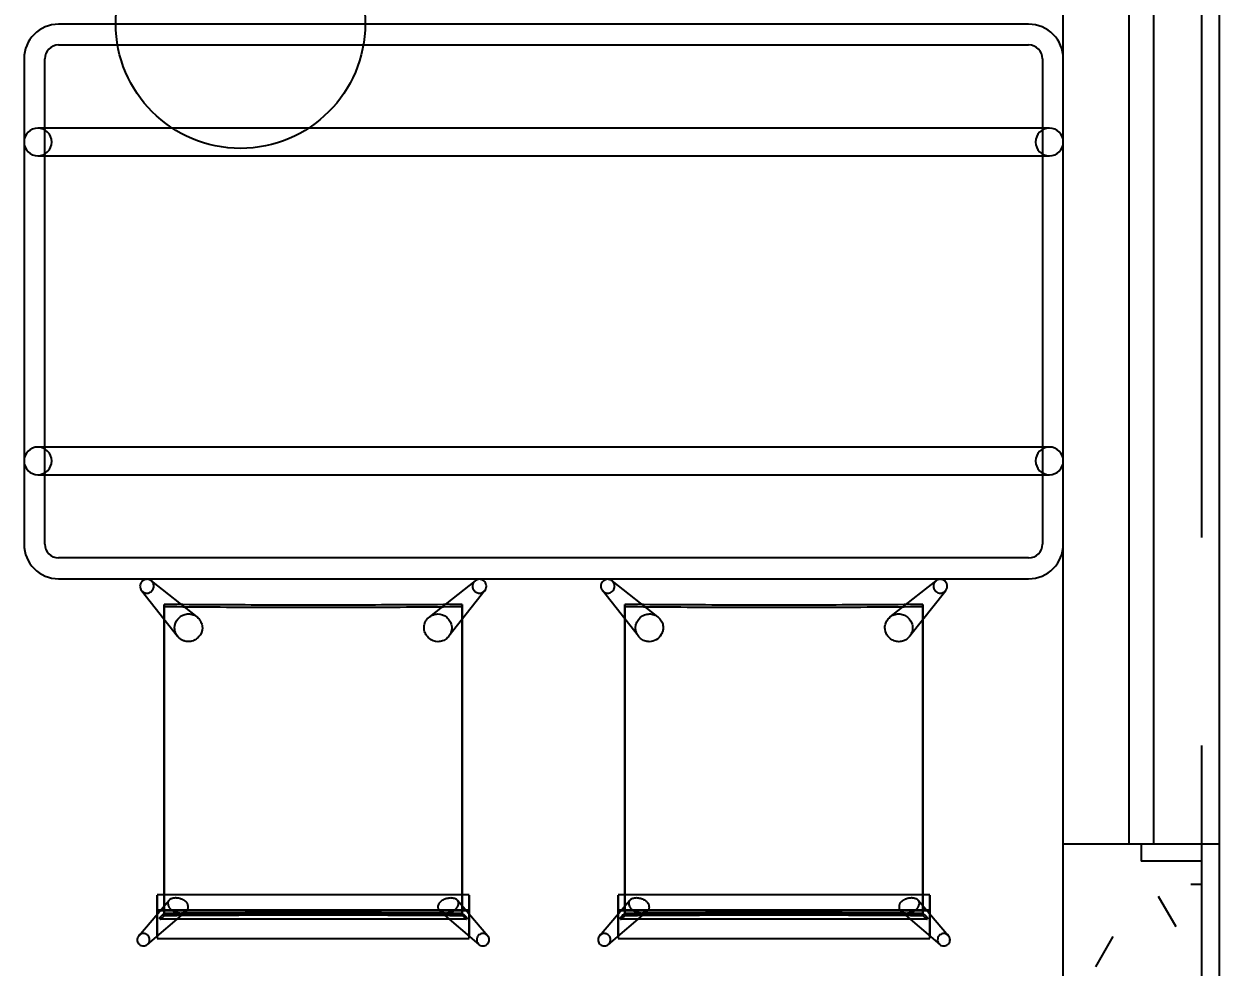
# Model space of a CAD drawing. Header units: millimetres. Extents: x -92759 to 184353, y -15225 to 86714.
# Drawn here: x 88601 to 90326, y 72680 to 74041 of the extents above; entities that cross this region are included whole.
import ezdxf

# ---------------------------------------------------------------- set-up
doc = ezdxf.new("R2010")
doc.units = ezdxf.units.MM
doc.linetypes.add('IDA - Grid Line', pattern=[2100, 1200, -300, 300, -300])
for name, color, linetype in [('0-1', 9, 'Continuous'), ('A-_--------_-3', 8, 'Continuous'), ('A-_FURT----_E', 9, 'Continuous'), ('A-_WALL----_E', 8, 'Continuous'), ('A-_WALL----_H', 8, 'Continuous'), ('A-_WALL----_H-1', 9, 'Continuous'), ('A-_WIND----_E', 8, 'Continuous'), ('E-legend', 1, 'Continuous'), ('M-_SANIFIXR_E', 9, 'Continuous')]:
    doc.layers.add(name, color=color, linetype=linetype)
doc.layers.add('S-_ANOTGRID_E-1', color=9, linetype='IDA - Grid Line', true_color=0x808080)
doc.styles.add('Simplex', font='simplex_.ttf', dxfattribs={"width": 0.7, "height": 450})

# ---------------------------------------------------------------- blocks, each defined once
blk = doc.blocks.new('IDA - Casement w Top Hung - 1 Panel - 1600L X 1800H - B8-AW08-10169639-BLK8_RHH_2ND STOREY PLAN')
at = {"layer": 'A-_WIND----_E'}
for p, q in [((-800, 17.5), (800, 17.5)), ((-800, 17.5), (-800, -17.5)), ((800, 17.5), (800, -17.5)), ((800, -17.5), (-800, -17.5))]:
    blk.add_line(p, q, dxfattribs=at)
blk = doc.blocks.new('staff dining room')
at = {"layer": 'A-_--------_-3', "color": 8}
for p, q in [((19021, 960.9), (17621, 960.9)), ((17621, 930.9), (19021, 930.9)), ((17571, 910.9), (17571, 210.9)), ((17601, 210.9), (17601, 910.9)), ((19041, 910.9), (19041, 210.9)), ((19071, 210.9), (19071, 910.9)), ((19011, 810.9), (17631, 810.9)), ((17631, 770.9), (19011, 770.9)), ((19011, 350.9), (17631, 350.9)), ((17631, 310.9), (19011, 310.9)), ((19021, 190.9), (17621, 190.9)), ((17621, 160.9), (19021, 160.9))]:
    blk.add_line(p, q, dxfattribs=at)
at = {"layer": 'A-_--------_-3', "color": 8, "flags": 128}
for points in [[(17631, 810.9), (17612.2, 810.9), (17597.8, 810.9), (17591.2, 810.9), (17591, 810.9)], [(19051, 810.9), (19046.3, 810.9), (19033.4, 810.9), (19015.2, 810.9), (19011, 810.9)], [(17591, 770.9), (17595.6, 770.9), (17608.5, 770.9), (17626.7, 770.9), (17631, 770.9)], [(19011, 770.9), (19029.7, 770.9), (19044.1, 770.9), (19050.7, 770.9), (19051, 770.9)], [(17631, 350.9), (17612.2, 350.9), (17597.8, 350.9), (17591.2, 350.9), (17591, 350.9)], [(19051, 350.9), (19046.3, 350.9), (19033.4, 350.9), (19015.2, 350.9), (19011, 350.9)], [(17591, 310.9), (17595.6, 310.9), (17608.5, 310.9), (17626.7, 310.9), (17631, 310.9)], [(19011, 310.9), (19029.7, 310.9), (19044.1, 310.9), (19050.7, 310.9), (19051, 310.9)]]:
    blk.add_lwpolyline(points, dxfattribs=at)
at = {"layer": 'A-_--------_-3', "color": 8}
for centre, radius, start, end in [((17621, 910.9), 50, 90, 180), ((19021, 910.9), 50, 0, 90), ((17621, 910.9), 20, 90, 180), ((19021, 910.9), 20, 0, 90), ((17591, 790.9), 20, 90, 270), ((17591, 790.9), 20, 270, 90), ((19051, 790.9), 20, 90, 270), ((19051, 790.9), 20, 270, 90), ((17591, 330.9), 20, 90, 270), ((17591, 330.9), 20, 270, 90), ((19051, 330.9), 20, 90, 270), ((19051, 330.9), 20, 270, 90), ((17621, 210.9), 50, 180, 270), ((17621, 210.9), 20, 180, 270), ((19021, 210.9), 20, 270, 0), ((19021, 210.9), 50, 270, 0)]:
    blk.add_arc(centre, radius, start, end, dxfattribs=at)
at = {"layer": 'A-_FURT----_E', "color": 8}
for p, q in [((17754.5, 158), (17820.6, 105.8)), ((18222.2, 157.9), (18156.1, 105.8)), ((18485.8, 105.8), (18419.7, 157.9)), ((18821.3, 105.8), (18887.4, 158)), ((17740.5, 143.9), (17792.7, 77.8)), ((18236.3, 144), (18184.1, 77.9)), ((18457.8, 77.9), (18405.7, 144)), ((18849.2, 77.8), (18901.4, 143.9)), ((17773.5, 123.7), (17773.5, 120.8)), ((18203.5, 120.8), (18203.5, 123.7)), ((18438.4, 123.7), (18438.4, 120.8)), ((18868.4, 120.8), (18868.4, 123.7)), ((17736.5, -354.1), (17780.3, -303)), ((18213.4, -294.9), (17763.4, -294.9)), ((17763.4, -300.5), (17763.4, -295.5)), ((17763.4, -295.5), (17763.4, -335.8)), ((17763.4, -312.6), (17763.4, -300.5)), ((18196.5, -303), (18240.2, -354.1)), ((18213.4, -295.5), (18213.4, -300.5)), ((18213.4, -335.8), (18213.4, -295.5)), ((18213.4, -300.5), (18213.4, -312.6)), ((18401.7, -354.1), (18445.4, -303)), ((18878.5, -294.9), (18428.5, -294.9)), ((18428.5, -300.5), (18428.5, -295.5)), ((18428.5, -295.5), (18428.5, -335.8)), ((18428.5, -312.6), (18428.5, -300.5)), ((18861.6, -303), (18905.4, -354.1)), ((18878.5, -295.5), (18878.5, -300.5)), ((18878.5, -335.8), (18878.5, -295.5)), ((18878.5, -300.5), (18878.5, -312.6)), ((17749.2, -366.8), (17805.5, -318.6)), ((17763.4, -317.6), (17763.4, -312.6)), ((18213.4, -317.3), (17763.4, -317.3)), ((17763.4, -317.6), (18213.4, -317.6)), ((17763.4, -357.8), (17763.4, -317.6)), ((17773.5, -322), (17773.5, -324.9)), ((18171.2, -318.5), (18227.5, -366.8)), ((18203.5, -324.9), (18203.5, -322)), ((18213.4, -312.6), (18213.4, -317.6)), ((18213.4, -317.6), (18213.4, -357.8)), ((18414.4, -366.8), (18470.7, -318.5)), ((18428.5, -317.6), (18428.5, -312.6)), ((18878.5, -317.3), (18428.5, -317.3)), ((18428.5, -317.6), (18878.5, -317.6)), ((18428.5, -357.8), (18428.5, -317.6)), ((18438.4, -322), (18438.4, -324.9)), ((18836.4, -318.6), (18892.7, -366.8)), ((18868.4, -324.9), (18868.4, -322)), ((18878.5, -312.6), (18878.5, -317.6)), ((18878.5, -317.6), (18878.5, -357.8)), ((17763.4, -335.8), (17763.4, -340.6)), ((17763.4, -340.6), (17763.4, -353.1)), ((18213.4, -340.6), (18213.4, -335.8)), ((18213.4, -353.1), (18213.4, -340.6)), ((18428.5, -335.8), (18428.5, -340.6)), ((18428.5, -340.6), (18428.5, -353.1)), ((18878.5, -340.6), (18878.5, -335.8)), ((18878.5, -353.1), (18878.5, -340.6)), ((17763.4, -353.1), (17763.4, -357.8)), ((17763.4, -358.1), (18213.4, -358.1)), ((18213.4, -357.8), (18213.4, -353.1)), ((18428.5, -353.1), (18428.5, -357.8)), ((18428.5, -358.1), (18878.5, -358.1)), ((18878.5, -357.8), (18878.5, -353.1))]:
    blk.add_line(p, q, dxfattribs=at)
at = {"layer": 'A-_FURT----_E', "color": 8, "flags": 128}
for points in [[(17772, -322.8), (17770.7, -324.1), (17769.5, -325.4)], [(17773.5, -324.9), (17772.8, -323.9), (17772, -322.8)], [(18205.1, -322.8), (18204.3, -323.9), (18203.6, -324.9)], [(18207.6, -325.4), (18206.4, -324.1), (18205.1, -322.8)], [(18436.8, -322.8), (18435.5, -324.1), (18434.3, -325.4)], [(18438.3, -324.9), (18437.6, -323.9), (18436.8, -322.8)], [(18869.9, -322.8), (18869.1, -323.9), (18868.4, -324.9)], [(18872.4, -325.4), (18871.2, -324.1), (18869.9, -322.8)], [(18209.7, -330.3), (17789.1, -330.2), (17767.4, -330.3)], [(18874.5, -330.3), (18453.9, -330.2), (18432.2, -330.3)]]:
    blk.add_lwpolyline(points, dxfattribs=at)
at = {"layer": 'A-_FURT----_E', "color": 8}
for centre, major_axis, start_param, end_param in [((17193, -908.4), (572.4, 580.4), 6.253563, 6.268488), ((18908.6, -1034.1), (-696.7, 706.5), 0.015364, 0.027622), ((17733.3, -1034.1), (-696.7, -706.5), 3.113971, 3.126228), ((19448.9, -908.4), (572.4, -580.4), 3.15629, 3.171215)]:
    blk.add_ellipse(centre, major_axis=major_axis, ratio=0.124571, start_param=start_param, end_param=end_param, dxfattribs=at)
for points, knots in [([(17758.4, 150.1), (17758.4, 150.7), (17758.3, 151.8), (17757.6, 154.1), (17756.2, 156.6), (17753.9, 158.5), (17751.8, 159.5), (17750.1, 160), (17748.4, 160.1), (17746.1, 159.9), (17742.3, 158.4), (17739.1, 154.7), (17738.4, 151.3), (17738.4, 150.1)], [0, 0, 0, 0, 0.055556, 0.111111, 0.222222, 0.333333, 0.388889, 0.444444, 0.5, 0.555556, 0.666667, 0.888889, 1, 1, 1, 1]), ([(18228.4, 160.1), (18227.8, 160.1), (18226.6, 160), (18224.4, 159.4), (18221.9, 157.9), (18219.9, 155.6), (18218.9, 153.5), (18218.5, 151.9), (18218.3, 150.1), (18218.5, 147.8), (18219.8, 144.5), (18223.2, 141.1), (18226.6, 140.1), (18228.4, 140.1)], [0, 0, 0, 0, 0.055556, 0.111111, 0.222222, 0.333333, 0.388889, 0.444444, 0.5, 0.555556, 0.666667, 0.833333, 1, 1, 1, 1]), ([(18228.4, 140.1), (18229, 140.1), (18230.1, 140.2), (18232.4, 140.8), (18234.9, 142.3), (18236.8, 144.5), (18237.8, 146.6), (18238.3, 148.3), (18238.4, 150.1), (18238.2, 152.4), (18236.7, 156.2), (18233, 159.4), (18229.5, 160.1), (18228.4, 160.1)], [0, 0, 0, 0, 0.055556, 0.111111, 0.222222, 0.333333, 0.388889, 0.444444, 0.5, 0.555556, 0.666667, 0.888889, 1, 1, 1, 1]), ([(18413.5, 160.1), (18411.2, 160.1), (18406.7, 158.2), (18403.8, 153.5), (18403.5, 150.1), (18403.6, 148.3), (18404.1, 146.6), (18404.9, 145.1), (18405.9, 143.6), (18407.5, 142), (18409.5, 140.8), (18411.8, 140.2), (18412.9, 140.1), (18413.5, 140.1)], [0, 0, 0, 0, 0.222222, 0.444444, 0.5, 0.555556, 0.611111, 0.666667, 0.722222, 0.777778, 0.888889, 0.944444, 1, 1, 1, 1]), ([(18413.5, 140.1), (18415.9, 140.1), (18419.2, 141.5), (18422.3, 145.1), (18423.3, 147.6), (18423.5, 149.5), (18423.5, 150.9), (18423.3, 152.7), (18422.4, 154.8), (18420.8, 157.2), (18418.5, 159), (18415.7, 159.9), (18414.3, 160.1), (18413.5, 160.1)], [0, 0, 0, 0, 0.222222, 0.333333, 0.444444, 0.479167, 0.513889, 0.583333, 0.652778, 0.722222, 0.861111, 0.930556, 1, 1, 1, 1]), ([(18903.5, 150.1), (18903.5, 152.4), (18901.7, 156.9), (18897, 159.8), (18893.5, 160.1), (18891.8, 160), (18890.1, 159.5), (18888.5, 158.8), (18887.1, 157.7), (18885.4, 156.1), (18884.3, 154.1), (18883.6, 151.8), (18883.5, 150.7), (18883.5, 150.1)], [0, 0, 0, 0, 0.222222, 0.444444, 0.5, 0.555556, 0.611111, 0.666667, 0.722222, 0.777778, 0.888889, 0.944444, 1, 1, 1, 1]), ([(17738.4, 150.1), (17738.4, 149.5), (17738.5, 148.3), (17739.1, 146.1), (17740.6, 143.6), (17742.8, 141.7), (17744.9, 140.6), (17746.6, 140.2), (17748.3, 140), (17750.7, 140.2), (17753.9, 141.5), (17757.3, 144.9), (17758.4, 148.3), (17758.4, 150.1)], [0, 0, 0, 0, 0.055556, 0.111111, 0.222222, 0.333333, 0.388889, 0.444444, 0.5, 0.555556, 0.666667, 0.833333, 1, 1, 1, 1]), ([(18883.5, 150.1), (18883.5, 147.7), (18884.9, 144.4), (18888.5, 141.3), (18891, 140.3), (18892.9, 140.1), (18894.4, 140.1), (18896.2, 140.4), (18898.2, 141.2), (18900.6, 142.8), (18902.4, 145.2), (18903.4, 147.9), (18903.5, 149.4), (18903.5, 150.1)], [0, 0, 0, 0, 0.222222, 0.333333, 0.444444, 0.479167, 0.513889, 0.583333, 0.652778, 0.722222, 0.861111, 0.930556, 1, 1, 1, 1]), ([(17773.5, -324.9), (17773.5, -261.1), (17773.5, -153.9), (17773.5, -3.8), (17773.5, 81.4), (17773.5, 123.7)], [-1, -1, -1, -1, -0.571429, -0.285714, 0, 0, 0, 0]), ([(17773.5, 120.8), (17773.5, 58.2), (17773.5, -47.3), (17773.5, -195.5), (17773.5, -280), (17773.5, -322)], [-1, -1, -1, -1, -0.571429, -0.285714, 0, 0, 0, 0]), ([(18203.5, 123.7), (18203.5, 60.3), (18203.5, -46.6), (18203.5, -196.8), (18203.5, -282.4), (18203.5, -324.9)], [-1, -1, -1, -1, -0.571429, -0.285714, 0, 0, 0, 0]), ([(18203.5, -322), (18203.5, -259), (18203.5, -153.2), (18203.5, -5), (18203.5, 79), (18203.5, 120.8)], [-1, -1, -1, -1, -0.571429, -0.285714, 0, 0, 0, 0]), ([(18438.4, -324.9), (18438.4, -261.1), (18438.4, -153.9), (18438.4, -3.8), (18438.4, 81.4), (18438.4, 123.7)], [-1, -1, -1, -1, -0.571429, -0.285714, 0, 0, 0, 0]), ([(18438.4, 120.8), (18438.4, 58.2), (18438.4, -47.3), (18438.4, -195.5), (18438.4, -280), (18438.4, -322)], [-1, -1, -1, -1, -0.571429, -0.285714, 0, 0, 0, 0]), ([(18868.4, 123.7), (18868.4, 60.3), (18868.4, -46.6), (18868.4, -196.8), (18868.4, -282.4), (18868.4, -324.9)], [-1, -1, -1, -1, -0.571429, -0.285714, 0, 0, 0, 0]), ([(18868.4, -322), (18868.4, -259), (18868.4, -153.2), (18868.4, -5), (18868.4, 79), (18868.4, 120.8)], [-1, -1, -1, -1, -0.571429, -0.285714, 0, 0, 0, 0]), ([(17788.4, 90.1), (17788.4, 94.8), (17791.2, 101.5), (17798.3, 107.6), (17803.8, 109.8), (17808.4, 110.2), (17811.9, 109.9), (17815.3, 109), (17819.5, 106.9), (17823.9, 103.1), (17826.9, 98), (17828.2, 93.6), (17828.4, 91.2), (17828.4, 90.1)], [0, 0, 0, 0, 0.222222, 0.333333, 0.444444, 0.5, 0.555556, 0.611111, 0.666667, 0.777778, 0.888889, 0.944444, 1, 1, 1, 1]), ([(18168.4, 70.1), (18163.7, 70.1), (18156.9, 72.9), (18150.8, 80), (18148.8, 85.1), (18148.4, 88.8), (18148.4, 91.7), (18148.9, 95.4), (18150.5, 99.4), (18153.8, 104.2), (18158.5, 107.8), (18164, 109.8), (18166.9, 110.1), (18168.4, 110.1)], [0, 0, 0, 0, 0.222222, 0.333333, 0.444444, 0.479167, 0.513889, 0.583333, 0.652778, 0.722222, 0.861111, 0.930556, 1, 1, 1, 1]), ([(18168.4, 110.1), (18173, 110.1), (18179.8, 107.3), (18185.9, 100.1), (18188.1, 94.6), (18188.5, 90), (18188.2, 86.5), (18187.2, 83.2), (18185.2, 79), (18181.4, 74.5), (18176.3, 71.5), (18171.9, 70.3), (18169.5, 70.1), (18168.4, 70.1)], [0, 0, 0, 0, 0.222222, 0.333333, 0.444444, 0.5, 0.555556, 0.611111, 0.666667, 0.777778, 0.888889, 0.944444, 1, 1, 1, 1]), ([(18473.5, 70.1), (18472.4, 70.1), (18470, 70.3), (18465.6, 71.5), (18460.5, 74.5), (18456.7, 79), (18454.7, 83.2), (18453.7, 86.5), (18453.4, 90), (18453.8, 94.6), (18456.9, 102.3), (18464.3, 108.7), (18471.2, 110.1), (18473.5, 110.1)], [0, 0, 0, 0, 0.055556, 0.111111, 0.222222, 0.333333, 0.388889, 0.444444, 0.5, 0.555556, 0.666667, 0.888889, 1, 1, 1, 1]), ([(18473.5, 110.1), (18474.7, 110.1), (18477, 109.9), (18481.5, 108.6), (18486.6, 105.7), (18490.4, 101.2), (18492.4, 97), (18493.3, 93.6), (18493.6, 90.1), (18493.2, 85.5), (18490.6, 78.9), (18483.9, 72.2), (18477, 70.1), (18473.5, 70.1)], [0, 0, 0, 0, 0.055556, 0.111111, 0.222222, 0.333333, 0.388889, 0.444444, 0.5, 0.555556, 0.666667, 0.833333, 1, 1, 1, 1]), ([(18813.5, 90.1), (18813.5, 91.2), (18813.7, 93.6), (18815, 98), (18818, 103.1), (18822.4, 106.9), (18826.6, 109), (18830, 109.9), (18833.5, 110.2), (18838.1, 109.8), (18845.8, 106.8), (18852.1, 99.3), (18853.5, 92.4), (18853.5, 90.1)], [0, 0, 0, 0, 0.055556, 0.111111, 0.222222, 0.333333, 0.388889, 0.444444, 0.5, 0.555556, 0.666667, 0.888889, 1, 1, 1, 1]), ([(17828.4, 90.1), (17828.4, 85.4), (17825.6, 78.6), (17818.4, 72.6), (17813.3, 70.6), (17809.6, 70.1), (17806.7, 70.1), (17803.1, 70.6), (17799, 72.2), (17794.2, 75.5), (17790.6, 80.2), (17788.7, 85.7), (17788.4, 88.6), (17788.4, 90.1)], [0, 0, 0, 0, 0.222222, 0.333333, 0.444444, 0.479167, 0.513889, 0.583333, 0.652778, 0.722222, 0.861111, 0.930556, 1, 1, 1, 1]), ([(18853.5, 90.1), (18853.5, 88.9), (18853.3, 86.6), (18852.1, 82.1), (18849.1, 77.1), (18844.6, 73.2), (18840.5, 71.2), (18837.1, 70.3), (18833.6, 70), (18829, 70.4), (18822.4, 73), (18815.6, 79.7), (18813.5, 86.6), (18813.5, 90.1)], [0, 0, 0, 0, 0.055556, 0.111111, 0.222222, 0.333333, 0.388889, 0.444444, 0.5, 0.555556, 0.666667, 0.833333, 1, 1, 1, 1]), ([(17789.6, -299.6), (17788.8, -299.7), (17787.4, -300), (17785.5, -300.3), (17784.2, -300.6), (17783.4, -300.9), (17782.9, -301), (17782.6, -301.1), (17782.4, -301.3), (17782, -301.4), (17781.5, -301.7), (17781, -302.1), (17780.6, -302.6), (17780.4, -302.9), (17780.2, -303.1), (17780.1, -303.2), (17780, -303.4), (17779.8, -303.5), (17779.6, -303.9), (17779.3, -304.3), (17779.1, -304.9), (17778.8, -305.7), (17778.6, -306.7), (17778.6, -308.4), (17779, -310.2), (17779.8, -312), (17780.5, -313.2), (17781.3, -314.2), (17781.8, -314.9), (17782.4, -315.5), (17782.9, -315.9), (17783.1, -316.2), (17783.4, -316.4), (17783.6, -316.6), (17783.9, -316.8), (17784.4, -317.3), (17785.2, -317.9), (17786.1, -318.5), (17786.9, -318.9), (17787.4, -319.2), (17787.8, -319.3), (17788.2, -319.5), (17788.8, -319.7), (17789.9, -320), (17791.7, -320.5), (17794, -321), (17795.8, -321.3), (17796.7, -321.4)], [0, 0, 0, 0, 0.027778, 0.055556, 0.083333, 0.097222, 0.104167, 0.111111, 0.118056, 0.125, 0.138889, 0.166667, 0.194444, 0.208333, 0.215278, 0.222222, 0.229167, 0.236111, 0.25, 0.277778, 0.305556, 0.333333, 0.388889, 0.444444, 0.555556, 0.611111, 0.666667, 0.694444, 0.722222, 0.75, 0.763889, 0.770833, 0.777778, 0.784722, 0.791667, 0.805556, 0.833333, 0.861111, 0.875, 0.881944, 0.888889, 0.895833, 0.902778, 0.916667, 0.944444, 0.972222, 1, 1, 1, 1]), ([(17796.7, -321.4), (17797, -321.4), (17797.7, -321.4), (17798.5, -321.3), (17799.2, -321.2), (17799.5, -321.2), (17799.8, -321.1), (17800.1, -321.1), (17800.3, -321), (17800.5, -321), (17800.7, -320.9), (17800.9, -320.9), (17801.1, -320.8), (17801.4, -320.8), (17801.7, -320.7), (17802, -320.6), (17802.4, -320.5), (17802.7, -320.4), (17803, -320.2), (17803.2, -320.1), (17803.4, -320), (17803.5, -319.9), (17803.6, -319.8), (17803.7, -319.8), (17803.9, -319.7), (17804.2, -319.5), (17804.6, -319.2), (17805.2, -318.9), (17805.9, -318.3), (17806.6, -317.7), (17807.2, -316.9), (17807.5, -316.2), (17807.7, -315.4), (17807.8, -314.1), (17807.8, -312.2), (17807.7, -310.4), (17807.5, -309.2), (17807.3, -308.5), (17807.1, -307.9), (17806.8, -307.2), (17806.3, -306.6), (17805.6, -306), (17805.2, -305.6), (17804.9, -305.4), (17804.7, -305.2), (17804.5, -305), (17804.3, -304.8), (17803.8, -304.4), (17803, -303.8), (17802.1, -303.2), (17801.1, -302.6), (17800.1, -302.1), (17798.7, -301.4), (17797.3, -300.9), (17796.2, -300.6), (17795.6, -300.4), (17794.9, -300.2), (17794.2, -300.1), (17793.6, -300), (17792.9, -299.9), (17792, -299.8), (17790.9, -299.7), (17790, -299.7), (17789.6, -299.6)], [0, 0, 0, 0, 0.027778, 0.055556, 0.069444, 0.083333, 0.090278, 0.097222, 0.104167, 0.111111, 0.118056, 0.125, 0.131944, 0.138889, 0.152778, 0.166667, 0.180556, 0.194444, 0.201389, 0.208333, 0.215278, 0.21875, 0.222222, 0.225694, 0.229167, 0.236111, 0.25, 0.263889, 0.277778, 0.305556, 0.319444, 0.333333, 0.347222, 0.361111, 0.388889, 0.416667, 0.430556, 0.444444, 0.458333, 0.472222, 0.5, 0.527778, 0.541667, 0.548611, 0.555556, 0.5625, 0.569444, 0.583333, 0.611111, 0.638889, 0.666667, 0.694444, 0.722222, 0.777778, 0.805556, 0.833333, 0.861111, 0.888889, 0.902778, 0.916667, 0.944444, 0.972222, 1, 1, 1, 1]), ([(18187.1, -299.6), (18186.4, -299.7), (18184.9, -299.9), (18183, -300.2), (18181.5, -300.4), (18180.6, -300.6), (18180.1, -300.8), (18179.7, -300.8), (18179.4, -300.9), (18178.9, -301.1), (18178.2, -301.3), (18177.4, -301.7), (18176.7, -302.1), (18176.2, -302.3), (18175.9, -302.5), (18175.7, -302.6), (18175.4, -302.7), (18175.2, -302.9), (18174.7, -303.1), (18174.1, -303.5), (18173.4, -304), (18172.6, -304.7), (18171.6, -305.6), (18170.3, -307), (18169.1, -308.9), (18168.5, -311), (18168.3, -312.7), (18168.4, -313.8), (18168.6, -314.6), (18168.8, -315.3), (18169.1, -315.9), (18169.4, -316.4), (18169.6, -316.6), (18169.7, -316.9), (18169.9, -317.1), (18170.2, -317.5), (18170.6, -318.1), (18171.2, -318.7), (18171.8, -319.1), (18172.2, -319.3), (18172.5, -319.5), (18172.8, -319.6), (18173.3, -319.8), (18174.2, -320.1), (18175.6, -320.6), (18177.7, -321), (18179.2, -321.3), (18180.1, -321.4)], [0, 0, 0, 0, 0.025, 0.05, 0.075, 0.0875, 0.09375, 0.1, 0.10625, 0.1125, 0.125, 0.15, 0.175, 0.1875, 0.19375, 0.2, 0.20625, 0.2125, 0.225, 0.25, 0.275, 0.3, 0.35, 0.4, 0.5, 0.6, 0.65, 0.7, 0.725, 0.75, 0.775, 0.7875, 0.8, 0.80625, 0.8125, 0.825, 0.85, 0.875, 0.8875, 0.89375, 0.9, 0.90625, 0.9125, 0.925, 0.95, 0.975, 1, 1, 1, 1]), ([(18180.1, -321.4), (18180.9, -321.3), (18182.5, -321.1), (18184.7, -320.6), (18186.3, -320.2), (18187.3, -319.9), (18187.9, -319.8), (18188.3, -319.6), (18188.6, -319.5), (18189.1, -319.3), (18189.9, -318.9), (18190.8, -318.4), (18191.6, -317.8), (18192.1, -317.4), (18192.4, -317.2), (18192.6, -317), (18192.8, -316.8), (18193.1, -316.6), (18193.6, -316.2), (18194.2, -315.7), (18194.8, -315), (18195.5, -314.1), (18196.3, -313), (18197.3, -311.3), (18198, -309.3), (18198.2, -307.3), (18198, -305.9), (18197.7, -305), (18197.4, -304.3), (18197.1, -303.8), (18196.8, -303.4), (18196.6, -303.1), (18196.4, -302.9), (18196.3, -302.8), (18196.2, -302.7), (18196, -302.5), (18195.7, -302.2), (18195.4, -301.8), (18194.8, -301.4), (18194.3, -301.2), (18194, -301), (18193.7, -300.9), (18193.4, -300.8), (18193, -300.7), (18192.2, -300.5), (18191, -300.2), (18189.2, -299.9), (18187.9, -299.7), (18187.1, -299.6)], [0, 0, 0, 0, 0.025, 0.05, 0.075, 0.0875, 0.09375, 0.1, 0.10625, 0.1125, 0.125, 0.15, 0.175, 0.1875, 0.19375, 0.2, 0.20625, 0.2125, 0.225, 0.25, 0.275, 0.3, 0.35, 0.4, 0.5, 0.6, 0.65, 0.7, 0.725, 0.75, 0.775, 0.7875, 0.79375, 0.8, 0.80625, 0.8125, 0.825, 0.85, 0.875, 0.8875, 0.89375, 0.9, 0.90625, 0.9125, 0.925, 0.95, 0.975, 1, 1, 1, 1]), ([(18454.8, -299.6), (18454, -299.7), (18452.7, -299.9), (18450.9, -300.2), (18449.7, -300.5), (18448.9, -300.7), (18448.5, -300.8), (18448.2, -300.9), (18447.9, -301), (18447.6, -301.2), (18447.1, -301.4), (18446.5, -301.8), (18446.2, -302.2), (18445.9, -302.5), (18445.7, -302.7), (18445.6, -302.8), (18445.5, -302.9), (18445.3, -303.1), (18445.1, -303.4), (18444.8, -303.8), (18444.5, -304.3), (18444.2, -305), (18443.9, -305.9), (18443.7, -307.3), (18443.9, -309.3), (18444.6, -311.3), (18445.6, -313), (18446.4, -314.1), (18447.1, -315), (18447.7, -315.7), (18448.3, -316.2), (18448.8, -316.7), (18449.2, -316.9), (18449.5, -317.2), (18449.8, -317.4), (18450.3, -317.8), (18451.1, -318.4), (18452, -318.9), (18452.8, -319.3), (18453.3, -319.5), (18453.6, -319.6), (18454, -319.8), (18454.6, -319.9), (18455.6, -320.2), (18457.2, -320.6), (18459.4, -321.1), (18461, -321.3), (18461.8, -321.4)], [0, 0, 0, 0, 0.025, 0.05, 0.075, 0.0875, 0.09375, 0.1, 0.10625, 0.1125, 0.125, 0.15, 0.175, 0.1875, 0.19375, 0.2, 0.20625, 0.2125, 0.225, 0.25, 0.275, 0.3, 0.35, 0.4, 0.5, 0.6, 0.65, 0.7, 0.725, 0.75, 0.775, 0.7875, 0.8, 0.80625, 0.8125, 0.825, 0.85, 0.875, 0.8875, 0.89375, 0.9, 0.90625, 0.9125, 0.925, 0.95, 0.975, 1, 1, 1, 1]), ([(18461.8, -321.4), (18462.7, -321.3), (18464.2, -321), (18466.3, -320.6), (18467.7, -320.1), (18468.6, -319.8), (18469.1, -319.6), (18469.4, -319.5), (18469.7, -319.3), (18470.1, -319.1), (18470.7, -318.7), (18471.3, -318.1), (18471.7, -317.5), (18472, -317.1), (18472.2, -316.9), (18472.3, -316.7), (18472.4, -316.5), (18472.6, -316.3), (18472.8, -315.9), (18473.1, -315.3), (18473.3, -314.6), (18473.5, -313.8), (18473.6, -312.7), (18473.4, -311), (18472.8, -308.9), (18471.6, -307), (18470.3, -305.6), (18469.3, -304.7), (18468.5, -304), (18467.8, -303.5), (18467.2, -303.1), (18466.7, -302.9), (18466.5, -302.7), (18466.2, -302.6), (18466, -302.5), (18465.7, -302.3), (18465.2, -302.1), (18464.5, -301.7), (18463.7, -301.3), (18463, -301.1), (18462.5, -300.9), (18462.2, -300.8), (18461.8, -300.8), (18461.3, -300.6), (18460.4, -300.4), (18458.9, -300.2), (18457, -299.9), (18455.5, -299.7), (18454.8, -299.6)], [0, 0, 0, 0, 0.025, 0.05, 0.075, 0.0875, 0.09375, 0.1, 0.10625, 0.1125, 0.125, 0.15, 0.175, 0.1875, 0.19375, 0.2, 0.20625, 0.2125, 0.225, 0.25, 0.275, 0.3, 0.35, 0.4, 0.5, 0.6, 0.65, 0.7, 0.725, 0.75, 0.775, 0.7875, 0.79375, 0.8, 0.80625, 0.8125, 0.825, 0.85, 0.875, 0.8875, 0.89375, 0.9, 0.90625, 0.9125, 0.925, 0.95, 0.975, 1, 1, 1, 1]), ([(18852.3, -299.6), (18851.9, -299.7), (18851, -299.7), (18849.9, -299.8), (18849, -299.9), (18848.3, -300), (18847.7, -300.1), (18847, -300.2), (18846.3, -300.4), (18845.7, -300.6), (18844.6, -300.9), (18843.2, -301.4), (18841.8, -302.1), (18840.8, -302.6), (18839.8, -303.2), (18838.9, -303.8), (18838.1, -304.4), (18837.6, -304.8), (18837.4, -305), (18837.2, -305.2), (18837, -305.4), (18836.7, -305.6), (18836.3, -306), (18835.6, -306.6), (18835.1, -307.2), (18834.8, -307.9), (18834.6, -308.5), (18834.4, -309.2), (18834.2, -310.4), (18834.1, -312.2), (18834.1, -314.1), (18834.2, -315.4), (18834.4, -316.2), (18834.7, -316.9), (18835.3, -317.7), (18836, -318.3), (18836.7, -318.9), (18837.3, -319.2), (18837.7, -319.5), (18838, -319.7), (18838.2, -319.8), (18838.3, -319.8), (18838.4, -319.9), (18838.5, -320), (18838.7, -320.1), (18838.9, -320.2), (18839.2, -320.4), (18839.5, -320.5), (18839.9, -320.6), (18840.2, -320.7), (18840.5, -320.8), (18840.8, -320.8), (18841, -320.9), (18841.2, -320.9), (18841.4, -321), (18841.6, -321), (18841.8, -321.1), (18842.1, -321.1), (18842.4, -321.2), (18842.7, -321.2), (18843.4, -321.3), (18844.2, -321.4), (18844.9, -321.4), (18845.2, -321.4)], [0, 0, 0, 0, 0.027778, 0.055556, 0.083333, 0.097222, 0.111111, 0.138889, 0.166667, 0.194444, 0.222222, 0.277778, 0.305556, 0.333333, 0.361111, 0.388889, 0.416667, 0.430556, 0.4375, 0.444444, 0.451389, 0.458333, 0.472222, 0.5, 0.527778, 0.541667, 0.555556, 0.569444, 0.583333, 0.611111, 0.638889, 0.652778, 0.666667, 0.680556, 0.694444, 0.722222, 0.736111, 0.75, 0.763889, 0.770833, 0.774306, 0.777778, 0.78125, 0.784722, 0.791667, 0.798611, 0.805556, 0.819444, 0.833333, 0.847222, 0.861111, 0.868056, 0.875, 0.881944, 0.888889, 0.895833, 0.902778, 0.909722, 0.916667, 0.930556, 0.944444, 0.972222, 1, 1, 1, 1]), ([(18845.2, -321.4), (18846.1, -321.3), (18847.9, -321), (18850.2, -320.5), (18852, -320), (18853.1, -319.7), (18853.7, -319.5), (18854.1, -319.3), (18854.5, -319.2), (18855, -318.9), (18855.8, -318.5), (18856.7, -317.9), (18857.5, -317.3), (18858, -316.8), (18858.3, -316.6), (18858.5, -316.4), (18858.8, -316.2), (18859, -315.9), (18859.5, -315.5), (18860.1, -314.9), (18860.6, -314.2), (18861.4, -313.2), (18862.1, -312), (18862.9, -310.2), (18863.3, -308.4), (18863.3, -306.7), (18863.1, -305.7), (18862.8, -304.9), (18862.6, -304.3), (18862.3, -303.9), (18862.1, -303.5), (18861.9, -303.4), (18861.8, -303.2), (18861.7, -303.1), (18861.5, -302.9), (18861.3, -302.6), (18860.9, -302.1), (18860.4, -301.7), (18859.9, -301.4), (18859.5, -301.3), (18859.3, -301.1), (18859, -301), (18858.5, -300.9), (18857.7, -300.6), (18856.4, -300.3), (18854.5, -300), (18853.1, -299.7), (18852.3, -299.6)], [0, 0, 0, 0, 0.027778, 0.055556, 0.083333, 0.097222, 0.104167, 0.111111, 0.118056, 0.125, 0.138889, 0.166667, 0.194444, 0.208333, 0.215278, 0.222222, 0.229167, 0.236111, 0.25, 0.277778, 0.305556, 0.333333, 0.388889, 0.444444, 0.555556, 0.611111, 0.666667, 0.694444, 0.722222, 0.75, 0.763889, 0.770833, 0.777778, 0.784722, 0.791667, 0.805556, 0.833333, 0.861111, 0.875, 0.881944, 0.888889, 0.895833, 0.902778, 0.916667, 0.944444, 0.972222, 1, 1, 1, 1]), ([(17769.5, -325.4), (17769.3, -325.6), (17768.8, -326), (17768.3, -326.6), (17768, -326.9), (17767.8, -327.2), (17767.7, -327.3), (17767.5, -327.5), (17767.4, -327.6), (17767.3, -327.8), (17767.1, -327.9), (17767, -328.1), (17766.8, -328.3), (17766.7, -328.4), (17766.7, -328.5), (17766.6, -328.7), (17766.5, -328.8), (17766.4, -328.9), (17766.4, -329), (17766.4, -329), (17766.4, -329.1), (17766.4, -329.1)], [0, 0, 0, 0, 0.142857, 0.285714, 0.357143, 0.392857, 0.428571, 0.464286, 0.5, 0.535714, 0.571429, 0.625, 0.678571, 0.705357, 0.732143, 0.785714, 0.839286, 0.866071, 0.892857, 0.946429, 1, 1, 1, 1]), ([(17767.3, -330.3), (17767.3, -330.3), (17767.4, -330.3), (17767.6, -330.3), (17767.8, -330.1), (17768, -330), (17768.2, -329.9), (17768.4, -329.7), (17768.7, -329.5), (17768.9, -329.3), (17769.1, -329.1), (17769.3, -328.9), (17769.5, -328.8), (17769.8, -328.5), (17770.2, -328.2), (17770.8, -327.6), (17772, -326.5), (17772.9, -325.6), (17773.5, -324.9)], [0, 0, 0, 0, 0.0625, 0.125, 0.1875, 0.21875, 0.25, 0.3125, 0.34375, 0.375, 0.40625, 0.4375, 0.46875, 0.5, 0.5625, 0.625, 0.75, 1, 1, 1, 1]), ([(18203.6, -324.9), (18204.3, -325.7), (18205.2, -326.6), (18206.2, -327.5), (18206.5, -327.8), (18206.8, -328.1), (18207.1, -328.3), (18207.3, -328.6), (18207.6, -328.8), (18207.9, -329), (18208.2, -329.3), (18208.5, -329.5), (18208.7, -329.7), (18208.9, -329.9), (18209.1, -330), (18209.3, -330.2), (18209.5, -330.2), (18209.6, -330.3), (18209.7, -330.3), (18209.8, -330.3), (18209.8, -330.3)], [0, 0, 0, 0, 0.285714, 0.357143, 0.392857, 0.428571, 0.464286, 0.5, 0.535714, 0.571429, 0.625, 0.678571, 0.705357, 0.732143, 0.785714, 0.839286, 0.866071, 0.892857, 0.946429, 1, 1, 1, 1]), ([(18210.7, -329.1), (18210.7, -329.1), (18210.7, -329), (18210.7, -328.9), (18210.7, -328.9), (18210.6, -328.8), (18210.5, -328.7), (18210.5, -328.6), (18210.4, -328.5), (18210.3, -328.3), (18210.2, -328.2), (18210.1, -328.1), (18210, -327.9), (18209.8, -327.8), (18209.7, -327.6), (18209.6, -327.5), (18209.4, -327.3), (18209.2, -327.1), (18209, -326.8), (18208.8, -326.6), (18208.3, -326.1), (18207.9, -325.7), (18207.6, -325.4)], [0, 0, 0, 0, 0.071429, 0.107143, 0.142857, 0.178571, 0.214286, 0.25, 0.285714, 0.321429, 0.357143, 0.392857, 0.428571, 0.464286, 0.5, 0.535714, 0.571429, 0.625, 0.678571, 0.732143, 0.785714, 1, 1, 1, 1]), ([(18434.3, -325.4), (18434.1, -325.6), (18433.6, -326), (18433.1, -326.6), (18432.8, -326.9), (18432.6, -327.2), (18432.5, -327.3), (18432.3, -327.5), (18432.2, -327.6), (18432.1, -327.8), (18431.9, -327.9), (18431.8, -328.1), (18431.6, -328.3), (18431.5, -328.4), (18431.5, -328.5), (18431.4, -328.7), (18431.3, -328.8), (18431.2, -328.9), (18431.2, -329), (18431.2, -329), (18431.2, -329.1), (18431.2, -329.1)], [0, 0, 0, 0, 0.142857, 0.285714, 0.357143, 0.392857, 0.428571, 0.464286, 0.5, 0.535714, 0.571429, 0.625, 0.678571, 0.705357, 0.732143, 0.785714, 0.839286, 0.866071, 0.892857, 0.946429, 1, 1, 1, 1]), ([(18432.1, -330.3), (18432.1, -330.3), (18432.2, -330.3), (18432.3, -330.3), (18432.5, -330.2), (18432.7, -330.1), (18433, -329.9), (18433.2, -329.7), (18433.4, -329.6), (18433.6, -329.4), (18433.8, -329.2), (18434.1, -329), (18434.3, -328.8), (18434.6, -328.6), (18434.8, -328.3), (18435.1, -328.1), (18435.5, -327.7), (18436, -327.2), (18437, -326.3), (18437.8, -325.5), (18438.3, -324.9)], [0, 0, 0, 0, 0.071429, 0.107143, 0.142857, 0.214286, 0.25, 0.285714, 0.321429, 0.357143, 0.392857, 0.428571, 0.464286, 0.5, 0.535714, 0.571429, 0.625, 0.678571, 0.785714, 1, 1, 1, 1]), ([(18868.4, -324.9), (18869, -325.6), (18869.9, -326.5), (18871.1, -327.6), (18871.7, -328.2), (18872.1, -328.5), (18872.4, -328.8), (18872.6, -328.9), (18872.8, -329.1), (18873, -329.3), (18873.2, -329.5), (18873.5, -329.7), (18873.7, -329.9), (18873.9, -330), (18874.1, -330.1), (18874.3, -330.3), (18874.5, -330.3), (18874.6, -330.3), (18874.6, -330.3)], [0, 0, 0, 0, 0.25, 0.375, 0.4375, 0.5, 0.53125, 0.5625, 0.59375, 0.625, 0.65625, 0.6875, 0.75, 0.78125, 0.8125, 0.875, 0.9375, 1, 1, 1, 1]), ([(18875.5, -329.1), (18875.5, -329.1), (18875.5, -329), (18875.5, -328.9), (18875.5, -328.9), (18875.4, -328.8), (18875.3, -328.7), (18875.3, -328.6), (18875.2, -328.5), (18875.1, -328.3), (18875, -328.2), (18874.9, -328.1), (18874.8, -327.9), (18874.6, -327.8), (18874.5, -327.6), (18874.4, -327.5), (18874.2, -327.3), (18874, -327.1), (18873.8, -326.8), (18873.6, -326.6), (18873.1, -326.1), (18872.7, -325.7), (18872.4, -325.4)], [0, 0, 0, 0, 0.071429, 0.107143, 0.142857, 0.178571, 0.214286, 0.25, 0.285714, 0.321429, 0.357143, 0.392857, 0.428571, 0.464286, 0.5, 0.535714, 0.571429, 0.625, 0.678571, 0.732143, 0.785714, 1, 1, 1, 1]), ([(17743.4, -350.9), (17742.3, -350.9), (17740.2, -351.3), (17737.5, -352.9), (17735.8, -354.9), (17734.9, -356.8), (17734.3, -358.9), (17734.3, -361.5), (17735.4, -364.5), (17737.5, -367), (17740.2, -368.5), (17742.3, -368.9), (17743.4, -368.9)], [0, 0, 0, 0, 0.111111, 0.222222, 0.333333, 0.388889, 0.444444, 0.555556, 0.666667, 0.777778, 0.888889, 1, 1, 1, 1]), ([(17743.4, -368.9), (17744.4, -368.9), (17746.5, -368.5), (17749.3, -366.9), (17751, -364.9), (17751.9, -363), (17752.4, -361), (17752.4, -358.3), (17751.1, -354.8), (17748.1, -351.8), (17744.9, -350.9), (17743.4, -350.9)], [0, 0, 0, 0, 0.111111, 0.222222, 0.333333, 0.388889, 0.444444, 0.555556, 0.666667, 0.833333, 1, 1, 1, 1]), ([(18233.4, -350.9), (18232.3, -350.9), (18230.2, -351.3), (18227.5, -352.9), (18225.4, -355.3), (18224.2, -358.6), (18224.4, -362.3), (18226, -365.3), (18227.8, -367.1), (18230.1, -368.5), (18232.1, -368.9), (18233.4, -368.9)], [0, 0, 0, 0, 0.111111, 0.222222, 0.333333, 0.444444, 0.583333, 0.722222, 0.791667, 0.861111, 1, 1, 1, 1]), ([(18408.5, -368.9), (18409.6, -368.9), (18411.7, -368.5), (18414.4, -367), (18416.5, -364.5), (18417.6, -361.5), (18417.6, -358.3), (18416.3, -354.8), (18413.2, -351.8), (18410.1, -350.9), (18408.5, -350.9)], [0, 0, 0, 0, 0.111111, 0.222222, 0.333333, 0.444444, 0.555556, 0.666667, 0.833333, 1, 1, 1, 1]), ([(18898.5, -350.9), (18897.5, -350.9), (18895.4, -351.3), (18892.6, -352.9), (18890.6, -355.3), (18889.4, -358.6), (18889.6, -362.3), (18891.1, -365.3), (18893, -367.1), (18895.3, -368.5), (18897.2, -368.9), (18898.5, -368.9)], [0, 0, 0, 0, 0.111111, 0.222222, 0.333333, 0.444444, 0.583333, 0.722222, 0.791667, 0.861111, 1, 1, 1, 1]), ([(18898.5, -368.9), (18899.6, -368.9), (18901.7, -368.5), (18904.4, -367), (18906.5, -364.5), (18907.6, -361.5), (18907.6, -358.9), (18907, -356.8), (18906.1, -354.9), (18904.4, -352.9), (18901.7, -351.3), (18899.6, -350.9), (18898.5, -350.9)], [0, 0, 0, 0, 0.111111, 0.222222, 0.333333, 0.444444, 0.555556, 0.611111, 0.666667, 0.777778, 0.888889, 1, 1, 1, 1])]:
    blk.add_open_spline(points, degree=3, knots=knots, dxfattribs=at)
for points in [[(18203.5, 123.7), (18155.8, 123.3), (18060.3, 122.8), (17916.8, 122.8), (17821.3, 123.3), (17773.5, 123.7)], [(17773.5, 120.8), (17821.3, 120.3), (17916.8, 119.7), (18060.3, 119.7), (18155.8, 120.3), (18203.5, 120.8)], [(18868.4, 123.7), (18820.6, 123.3), (18725.1, 122.8), (18581.6, 122.8), (18486.1, 123.3), (18438.4, 123.7)], [(18438.4, 120.8), (18486.1, 120.3), (18581.6, 119.7), (18725.1, 119.7), (18820.6, 120.3), (18868.4, 120.8)], [(18204.7, -322.8), (18060.7, -321.7), (17916.4, -321.7), (17772.4, -322.8)], [(18203.5, -322), (18155.8, -321.6), (18060.3, -321.1), (17916.8, -321.1), (17821.3, -321.6), (17773.5, -322)], [(17773.5, -324.9), (17821.3, -324.5), (17916.8, -324), (18060.3, -324), (18155.8, -324.5), (18203.6, -324.9)], [(17773.5, -324.9), (17821.3, -324.5), (17916.8, -324), (18060.3, -324), (18155.8, -324.5), (18203.5, -324.9)], [(18869.5, -322.8), (18725.5, -321.7), (18581.2, -321.7), (18437.2, -322.8)], [(18438.3, -324.9), (18486.1, -324.5), (18581.6, -324), (18725.1, -324), (18820.6, -324.5), (18868.4, -324.9)], [(18868.4, -322), (18820.6, -321.6), (18725.1, -321.1), (18581.6, -321.1), (18486.1, -321.6), (18438.4, -322)], [(18438.4, -324.9), (18486.1, -324.5), (18581.6, -324), (18725.1, -324), (18820.6, -324.5), (18868.4, -324.9)], [(18233.4, -368.9), (18234.4, -368.9), (18236.5, -368.5), (18239.3, -366.9), (18241.3, -364.5), (18242.4, -361.5), (18242.4, -358.3), (18241.3, -355.3), (18239.3, -352.9), (18236.5, -351.3), (18234.4, -350.9), (18233.4, -350.9)], [(18408.5, -350.9), (18407.5, -350.9), (18405.4, -351.3), (18402.6, -352.9), (18400.6, -355.3), (18399.5, -358.3), (18399.5, -361.5), (18400.6, -364.5), (18402.6, -366.9), (18405.4, -368.5), (18407.5, -368.9), (18408.5, -368.9)]]:
    blk.add_open_spline(points, degree=3, dxfattribs=at)
blk = doc.blocks.new('1599_FURN_RHH_BLK8 _NEW__2ND STY_dwg-10261561-BLK8_RHH_2ND STOREY PLAN')
blk.add_blockref('staff dining room', (-19270.7, -6261.8))
blk = doc.blocks.new('A$C3019c3af')
at = {"layer": 'A-_WALL----_H'}
h = blk.add_hatch(dxfattribs=at)
h.set_pattern_fill('FP_11', color=256, style=0, pattern_type=2)
h.set_pattern_definition([(0, (-11670.95, 40338.3), (1219.2, 304.8), [50.292, -864.108, 50.292, -864.108, -4876.8]), (0, (-11670.95, 40338.3), (1219.2, 304.8), [-1828.8, 50.292, -1778.508, 50.292, -864.108, -2133.6]), (0, (-11670.95, 40338.3), (1219.2, 304.8), [-4572, 50.292, -559.308, 50.292, -1473.708]), (120, (-11213.75, 40490.7), (-873.5645, 903.458), [50.292, -864.108, 50.292, -864.108, -4876.8]), (120, (-11213.75, 40490.7), (-873.5645, 903.458), [-1828.8, 50.292, -1778.508, 50.292, -864.108, -2133.6]), (120, (-11213.75, 40490.7), (-873.5645, 903.458), [-4572, 50.292, -559.308, 50.292, -1473.708]), (240, (-11061.35, 41100.3), (-345.6355, -1208.258), [50.292, -864.108, 50.292, -864.108, -4876.8]), (240, (-11061.35, 41100.3), (-345.6355, -1208.258), [-1828.8, 50.292, -1778.508, 50.292, -864.108, -2133.6]), (240, (-11061.35, 41100.3), (-345.6355, -1208.258), [-4572, 50.292, -559.308, 50.292, -1473.708])])
h.paths.add_polyline_path([(7625, 36200), (7625, 38050), (7512.5, 38050), (7512.5, 38025), (7600, 38025), (7600, 36200)])
h.paths.add_polyline_path([(7625, 39650), (7625, 40116.7), (7512.5, 40116.7), (7512.5, 40091.7), (7600, 40091.7), (7600, 39675), (7512.5, 39675), (7512.5, 39650), (7530.2, 39650)])
h.paths.add_polyline_path([(7530.2, 41716.7), (7625, 41716.7), (7625, 42183.3), (7512.5, 42183.3), (7512.5, 42158.3), (7600, 42158.3), (7600, 41741.7), (7512.5, 41741.7), (7512.5, 41716.7)])
h.paths.add_polyline_path([(7625, 43783.3), (7625, 44250), (7512.5, 44250), (7512.5, 44225), (7600, 44225), (7600, 43808.3), (7512.5, 43808.3), (7512.5, 43783.3), (7530.2, 43783.3)])
h.paths.add_polyline_path([(7530.2, 45850), (7625, 45850), (7625, 46625), (7600, 46625), (7600, 45875), (7512.5, 45875), (7512.5, 45850)])
at = {"layer": 'A-_WALL----_H-1'}
h = blk.add_hatch(dxfattribs=at)
h.set_pattern_fill('FP_8', color=256, style=0, pattern_type=2)
h.set_pattern_definition([(0, (-11670.95, 40338.29), (609.6, 152.4), [50.292, -406.908, 50.292, -406.908, -2438.4]), (0, (-11670.95, 40338.29), (609.6, 152.4), [-914.4, 50.292, -864.108, 50.292, -406.908, -1066.8]), (0, (-11670.95, 40338.29), (609.6, 152.4), [-2286, 50.292, -254.508, 50.292, -711.708]), (120, (-11442.35, 40414.49), (-436.7823, 451.7291), [50.292, -406.908, 50.292, -406.908, -2438.4]), (120, (-11442.35, 40414.49), (-436.7823, 451.7291), [-914.4, 50.292, -864.108, 50.292, -406.908, -1066.8]), (120, (-11442.35, 40414.49), (-436.7823, 451.7291), [-2286, 50.292, -254.508, 50.292, -711.708]), (240, (-11366.15, 40719.29), (-172.8177, -604.1291), [50.292, -406.908, 50.292, -406.908, -2438.4]), (240, (-11366.15, 40719.29), (-172.8177, -604.1291), [-914.4, 50.292, -864.108, 50.292, -406.908, -1066.8]), (240, (-11366.15, 40719.29), (-172.8177, -604.1291), [-2286, 50.292, -254.508, 50.292, -711.708])])
h.paths.add_polyline_path([(7512.5, 36200), (7600, 36200), (7600, 37300), (7400, 37300), (7400, 36200)])
h.paths.add_polyline_path([(7400, 37900), (7600, 37900), (7600, 38025), (7512.5, 38025), (7512.5, 38050), (7400, 38050)])
h.paths.add_polyline_path([(7512.5, 39650), (7512.5, 39675), (7600, 39675), (7600, 40091.7), (7512.5, 40091.7), (7512.5, 40116.7), (7400, 40116.7), (7400, 39650), (7495.2, 39650)])
h.paths.add_polyline_path([(7512.5, 41716.7), (7512.5, 41741.7), (7600, 41741.7), (7600, 42158.3), (7512.5, 42158.3), (7512.5, 42183.3), (7400, 42183.3), (7400, 41716.7), (7495.2, 41716.7)])
h.paths.add_polyline_path([(7495.2, 43783.3), (7512.5, 43783.3), (7512.5, 43808.3), (7600, 43808.3), (7600, 44225), (7512.5, 44225), (7512.5, 44250), (7400, 44250), (7400, 43783.3)])
h.paths.add_polyline_path([(7400, 45850), (7512.5, 45850), (7512.5, 45875), (7600, 45875), (7600, 46000), (7400, 46000), (7400, 45936.6)])
at = {"layer": 'A-_WALL----_E'}
for p, q in [((7400, 37900), (7400, 46000)), ((7625, 42183.3), (7625, 26275)), ((7400, 40116.7), (7495.2, 40116.7)), ((7512.5, 40116.7), (7512.5, 40091.7)), ((7530.2, 40116.7), (7625, 40116.7)), ((7600, 40091.7), (7512.5, 40091.7)), ((7600, 39675), (7600, 40091.7))]:
    blk.add_line(p, q, dxfattribs=at)
at = {"layer": 'S-_ANOTGRID_E-1'}
blk.add_line((7600, -20341.4), (7600, 52351.8), dxfattribs=at)
at = {"layer": 'A-_WIND----_E', "rotation": 89.99999999999991}
blk.add_blockref('IDA - Casement w Top Hung - 1 Panel - 1600L X 1800H - B8-AW08-10169639-BLK8_RHH_2ND STOREY PLAN', (7512.7, 40916.7), dxfattribs=at)
at = {"layer": 'M-_SANIFIXR_E'}
blk.add_blockref('1599_FURN_RHH_BLK8 _NEW__2ND STY_dwg-10261561-BLK8_RHH_2ND STOREY PLAN', (7599.8, 46600.1), dxfattribs=at)
blk = doc.blocks.new('P-02')
at = {"layer": 'E-legend', "lineweight": 25}
blk.add_circle((0, 0), 180, dxfattribs=at)
at = {"layer": 'E-legend', "lineweight": 15, "style": 'Simplex', "width": 0.7}
blk.add_text('P-02', height=200, dxfattribs=at).set_placement((-254.6, 241.3))
blk = doc.blocks.new('EL_B8_L2_R4')
at = {"layer": 'E-legend', "color": 0}
blk.add_blockref('P-02', (-1387.5, -5300), dxfattribs=at)

msp = doc.modelspace()

# ---------------------------------------------------------------- block references
at = {"layer": '0-1'}
msp.add_blockref('A$C3019c3af', (82701.1, 32741.2), dxfattribs=at)
at = {"layer": 'E-legend', "color": 7}
msp.add_blockref('EL_B8_L2_R4', (90301.1, 79341.2), dxfattribs=at)

doc.saveas('drawing.dxf')
